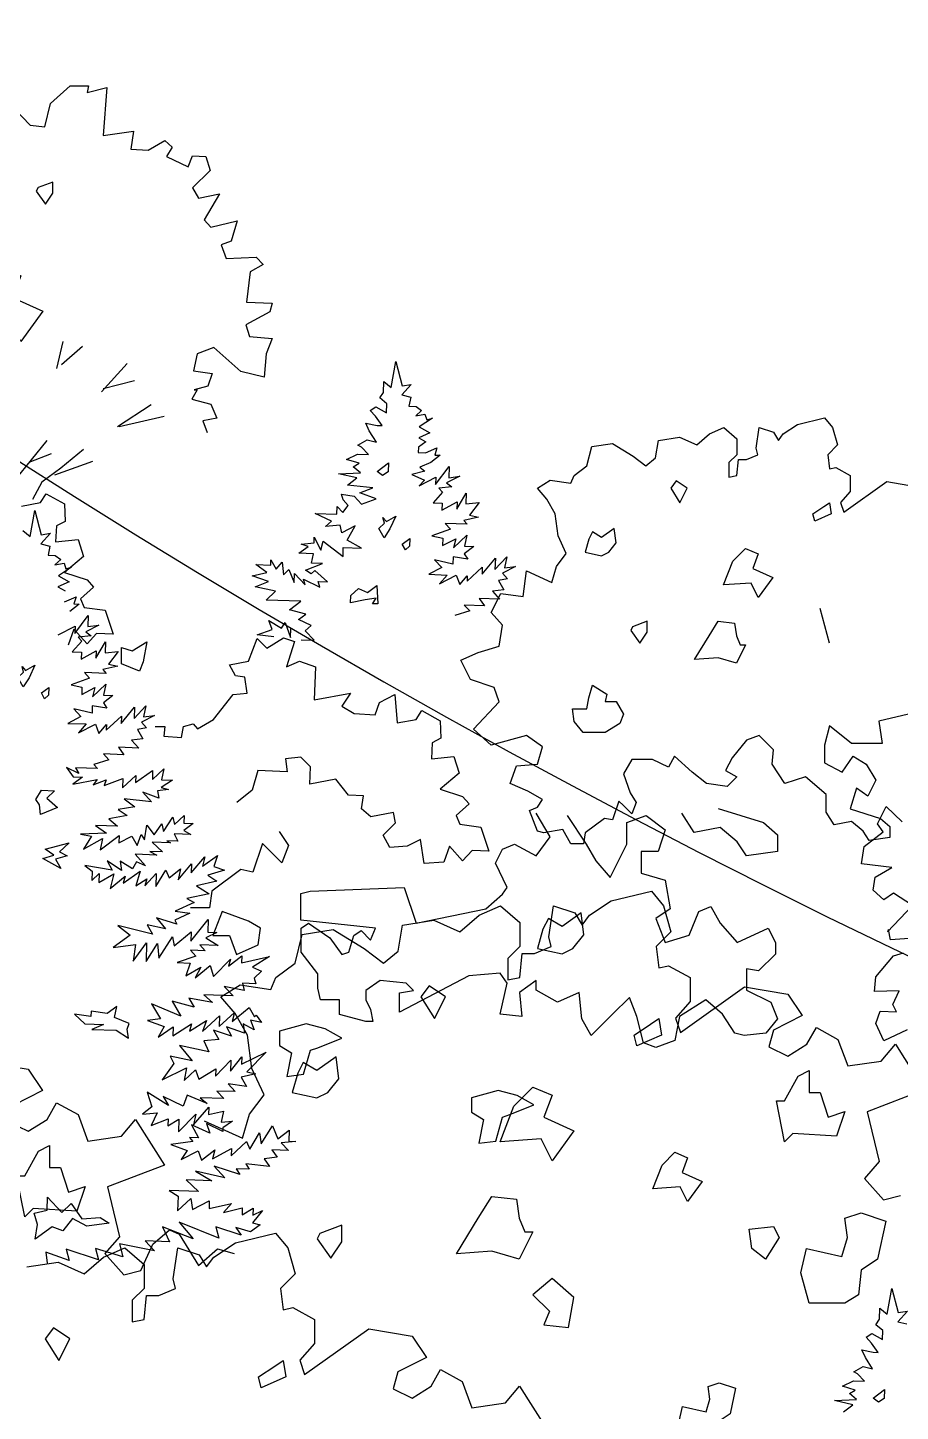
# Model space of a CAD drawing. Header units: inches. Extents: x 11.9 to 85.3, y 21.1 to 37.4.
# Drawn here: x 61.702 to 62.269, y 23.012 to 23.912 of the extents above; entities that cross this region are included whole.
import ezdxf

# ---------------------------------------------------------------- set-up
doc = ezdxf.new("R2010")
doc.units = ezdxf.units.IN
doc.header["$MEASUREMENT"] = 0
doc.layers.add('CAY', color=94, linetype='Continuous')
doc.layers.add('CAY-3', color=61, linetype='Continuous')

# ---------------------------------------------------------------- blocks, each defined once
blk = doc.blocks.new('A$C76451831')
at = {"layer": 'CAY'}
for p, q in [((3764, 1772.8), (3822.4, 1787)), ((3822.4, 1787), (3840.1, 1765.7)), ((3573, 1752.2), (3604.2, 1765.7)), ((3604.2, 1765.7), (3631.9, 1741.6)), ((3673.8, 1720.9), (3680.9, 1765.7)), ((3680.9, 1765.7), (3711.5, 1755.7)), ((3732.8, 1752.2), (3764, 1772.8)), ((3840.1, 1765.7), (3850.7, 1728)), ((3462.1, 1738), (3507.5, 1745.1)), ((3507.5, 1745.1), (3545.3, 1728)), ((3545.3, 1728), (3573, 1752.2)), ((3711.5, 1755.7), (3722.2, 1738)), ((3722.2, 1738), (3732.8, 1752.2)), ((3306.5, 1682.6), (3317.1, 1724.4)), ((3317.1, 1724.4), (3361.9, 1731.5)), ((3361.9, 1731.5), (3406.7, 1703.8)), ((3455.6, 1700.3), (3462.1, 1738)), ((3631.9, 1741.6), (3631.9, 1706.7)), ((3850.7, 1728), (3829.5, 1706.7)), ((3406.7, 1703.8), (3434.4, 1682.6)), ((3631.9, 1706.7), (3614.8, 1689.6)), ((3653.2, 1696.7), (3677.3, 1706.7)), ((3677.3, 1706.7), (3673.8, 1720.9)), ((3829.5, 1706.7), (3833, 1676.1)), ((3434.4, 1682.6), (3455.6, 1700.3)), ((3614.8, 1689.6), (3614.8, 1658.4)), ((3631.9, 1661.9), (3635.5, 1696.7)), ((3635.5, 1696.7), (3653.2, 1696.7)), ((3278.8, 1661.9), (3306.5, 1682.6)), ((3833, 1676.1), (3847.2, 1679)), ((3847.2, 1679), (3878.4, 1661.9)), ((3199.2, 1634.2), (3226.9, 1651.3)), ((3226.9, 1651.3), (3271.7, 1644.8)), ((3271.7, 1644.8), (3278.8, 1661.9)), ((3614.8, 1658.4), (3631.9, 1661.9)), ((3864.3, 1582.3), (3957.4, 1648.4)), ((3878.4, 1661.9), (3878.4, 1627.1)), ((3957.4, 1648.4), (4019.9, 1637.7)), ((3219.8, 1610), (3199.2, 1634.2)), ((3878.4, 1627.1), (3857.2, 1602.9)), ((4019.9, 1637.7), (4040.5, 1607.1)), ((3237.5, 1578.7), (3219.8, 1610)), ((4040.5, 1607.1), (3999.3, 1585.8)), ((3857.2, 1602.9), (3864.3, 1582.3)), ((3999.3, 1585.8), (3992.2, 1561.6)), ((4047.6, 1565.2), (4061.2, 1589.4)), ((4061.2, 1589.4), (4092.4, 1572.3)), ((3244, 1530.4), (3237.5, 1578.7)), ((4019.9, 1548.1), (4047.6, 1565.2)), ((4092.4, 1572.3), (4106.6, 1533.9)), ((4154.9, 1541), (4175.6, 1565.2)), ((4175.6, 1565.2), (4217.4, 1499.1)), ((3992.2, 1561.6), (4019.9, 1548.1)), ((2857.6, 1539.7), (2920.1, 1529)), ((2920.1, 1529), (2940.8, 1498.4)), ((3261.7, 1492), (3244, 1530.4)), ((4106.6, 1533.9), (4154.9, 1541)), ((2940.8, 1498.4), (2899.5, 1477.1)), ((3240.4, 1464.3), (3261.7, 1492)), ((4217.4, 1499.1), (4134.9, 1467.3)), ((2947.9, 1456.5), (2961.4, 1480.7)), ((2961.4, 1480.7), (2992.7, 1463.6)), ((2992.7, 1463.6), (3006.8, 1425.2)), ((3230.4, 1429.5), (3240.4, 1464.3)), ((4134.9, 1467.3), (4152, 1395.3)), ((2892.4, 1452.9), (2920.1, 1439.4)), ((2920.1, 1439.4), (2947.9, 1456.5)), ((3055.2, 1432.3), (3075.8, 1456.5)), ((3075.8, 1456.5), (3117.7, 1390.4)), ((3175, 1454.3), (3230.4, 1429.5)), ((3006.8, 1425.2), (3055.2, 1432.3)), ((3117.7, 1390.4), (3035.1, 1358.6)), ((4152, 1395.3), (4130.8, 1371.1)), ((4130.8, 1371.1), (4158.5, 1339.9)), ((3035.1, 1358.6), (3052.2, 1286.6)), ((4158.5, 1339.9), (4183.2, 1346.3)), ((5943, 1269.4), (5949.7, 1306.8)), ((5949.7, 1306.8), (5958.9, 1271.5)), ((3052.2, 1286.6), (3031, 1262.4)), ((5931.9, 1262.1), (5932.4, 1277.9)), ((5932.4, 1277.9), (5943, 1269.4)), ((5972.1, 1273.8), (5958.5, 1258.4)), ((5958.9, 1271.5), (5972.1, 1273.8)), ((5926.6, 1254.1), (5931.9, 1262.1)), ((5936.7, 1245.6), (5926.6, 1254.1)), ((5936.3, 1232.4), (5936.7, 1245.6)), ((5958.5, 1258.4), (5971.5, 1255.2)), ((5971.5, 1255.2), (5968.8, 1242.2)), ((5912.4, 1236), (5920.7, 1241.1)), ((5920.2, 1227.6), (5912.4, 1236)), ((5930.2, 1214.1), (5920.2, 1227.6)), ((5920.7, 1241.1), (5936.3, 1232.4)), ((5968.8, 1242.2), (5979.2, 1241.8)), ((5987.1, 1236.1), (5978.7, 1228.2)), ((5978.7, 1228.2), (5991.9, 1230.5)), ((5979.2, 1241.8), (5987.1, 1236.1)), ((6002.6, 1224.7), (5983.6, 1212.2)), ((5991.9, 1230.5), (5994.4, 1222.3)), ((5994.4, 1222.3), (6002.6, 1224.7)), ((5906.3, 1217.6), (5922.5, 1214.3)), ((5911.3, 1206.6), (5906.3, 1217.6)), ((5921.6, 1190.3), (5911.3, 1206.6)), ((5922.5, 1214.3), (5930.2, 1214.1)), ((5999.1, 1203.5), (5983, 1196.4)), ((5983.6, 1212.2), (5999.1, 1203.5)), ((5894.8, 1185.8), (5908.2, 1193.5)), ((5900.1, 1182.9), (5894.8, 1185.8)), ((5910.1, 1172.2), (5900.1, 1182.9)), ((5908.2, 1193.5), (5921.6, 1190.3)), ((5982.6, 1182.8), (5982.3, 1175.1)), ((5993.3, 1190.6), (5982.6, 1182.8)), ((5983, 1196.4), (5993.3, 1190.6)), ((5878.2, 1165.1), (5894.3, 1172.7)), ((5896.6, 1159.5), (5878.2, 1165.1)), ((5894.3, 1172.7), (5910.1, 1172.2)), ((5982.3, 1175.1), (5992.7, 1174.7)), ((5992.7, 1174.7), (6009.3, 1181.8)), ((6013.9, 1171.3), (6000.4, 1160.8)), ((6009.3, 1181.8), (6006.2, 1171.5)), ((6006.2, 1171.5), (6013.9, 1171.3)), ((5866.6, 1144.2), (5898.8, 1145.8)), ((5893.1, 1138.3), (5866.6, 1144.2)), ((5888.2, 1154.3), (5896.6, 1159.5)), ((5898.8, 1145.8), (5888.2, 1154.3)), ((5991.8, 1148), (5973, 1143.2)), ((5973, 1143.2), (5991.3, 1134.9)), ((6000.4, 1160.8), (5984.3, 1153.7)), ((5984.3, 1153.7), (5991.8, 1148)), ((6007.4, 1128.9), (6026.9, 1154.9)), ((6026.9, 1154.9), (6026.3, 1138.6)), ((5879.6, 1127.9), (5893.1, 1138.3)), ((5916.6, 1123.9), (5879.6, 1127.9)), ((5897.8, 1116.8), (5916.6, 1123.9)), ((5983.3, 1127), (6007.8, 1139.3)), ((5991.3, 1134.9), (5983.3, 1127)), ((6007.8, 1139.3), (6007.4, 1128.9)), ((6030.9, 1125.3), (6012.2, 1123.3)), ((6012.2, 1123.3), (6017.4, 1117.6)), ((6042.3, 1140.8), (6023.3, 1131)), ((6023.3, 1131), (6030.9, 1125.3)), ((6026.3, 1138.6), (6042.3, 1140.8)), ((5407.8, 1097.4), (5435.2, 1102.7)), ((5435.2, 1102.7), (5443.6, 1115.3)), ((5443.6, 1115.3), (5470, 1100.6)), ((5871, 1115), (5889.4, 1111.7)), ((5873.4, 1106.8), (5871, 1115)), ((5880.8, 1098.4), (5873.4, 1106.8)), ((5889.4, 1111.7), (5899.9, 1100.4)), ((5921.5, 1107.8), (5897.8, 1116.8)), ((5899.9, 1100.4), (5921.5, 1107.8)), ((6017.4, 1117.6), (6003.8, 1102.2)), ((6003.8, 1102.2), (6016.9, 1101.8)), ((6016.5, 1091.4), (6038.3, 1103.8)), ((6037.9, 1092.9), (6051.8, 1116.4)), ((6038.3, 1103.8), (6037.9, 1092.9)), ((6051.8, 1116.4), (6051.3, 1100.6)), ((6051.3, 1100.6), (6070.4, 1102.6)), ((6070.4, 1102.6), (6056.2, 1084.5)), ((5420.6, 1053.6), (5427.3, 1091)), ((5427.3, 1091), (5436.5, 1055.8)), ((5470, 1100.6), (5471.1, 1075.2)), ((5856.5, 1075.7), (5832.8, 1086.9)), ((5832.8, 1086.9), (5864.5, 1085.8)), ((5864.5, 1085.8), (5864.9, 1096.7)), ((5864.9, 1096.7), (5872.8, 1088.2)), ((5872.8, 1088.2), (5880.8, 1098.4)), ((6016.9, 1101.8), (6016.5, 1091.4)), ((6056.2, 1084.5), (6069.6, 1081.4)), ((5410, 1062.2), (5420.6, 1053.6)), ((5458.4, 1068.9), (5457.3, 1045.7)), ((5471.1, 1075.2), (5458.4, 1068.9)), ((5848, 1067.8), (5856.5, 1075.7)), ((5869.4, 1069.8), (5848, 1067.8)), ((5871.7, 1058.8), (5869.4, 1069.8)), ((5890.7, 1069), (5871.7, 1058.8)), ((5879.1, 1048.1), (5890.7, 1069)), ((6028.7, 1064.2), (6002.1, 1054.3)), ((6053, 1071.1), (6021.3, 1072.2)), ((6021.3, 1072.2), (6028.7, 1064.2)), ((6069.6, 1081.4), (6048.2, 1076.7)), ((6048.2, 1076.7), (6053, 1071.1)), ((5449.8, 1058.1), (5436.1, 1042.7)), ((5436.1, 1042.7), (5449.1, 1039.5)), ((5436.5, 1055.8), (5449.8, 1058.1)), ((5457.3, 1045.7), (5490, 1048.9)), ((5490, 1048.9), (5497.4, 1024.6)), ((5812.7, 1042.3), (5831.4, 1044.3)), ((5823, 1039.2), (5812.7, 1042.3)), ((5831.4, 1044.3), (5831.6, 1052.5)), ((5831.6, 1052.5), (5841.4, 1033.6)), ((5841.4, 1033.6), (5844.6, 1046.6)), ((5844.6, 1046.6), (5873.3, 1024.3)), ((5900, 1036.5), (5879.1, 1048.1)), ((6002.1, 1054.3), (6017.8, 1051)), ((6017.8, 1051), (6017.5, 1040.6)), ((6017.5, 1040.6), (6036.4, 1050.3)), ((6033.2, 1037.3), (6052.4, 1055.2)), ((6036.4, 1050.3), (6033.2, 1037.3)), ((6052.4, 1055.2), (6049.1, 1039.5)), ((5449.1, 1039.5), (5446.4, 1026.4)), ((5446.4, 1026.4), (5456.8, 1026.1)), ((5456.8, 1026.1), (5464.8, 1020.4)), ((5497.4, 1024.6), (5470, 1001.4)), ((5809.5, 1029.2), (5823, 1039.2)), ((5830.8, 1028.5), (5809.5, 1029.2)), ((5827.6, 1015), (5830.8, 1028.5)), ((5873.3, 1024.3), (5873.7, 1037.4)), ((5873.7, 1037.4), (5900, 1036.5)), ((6032.8, 1024.2), (6032.4, 1013.3)), ((6053.9, 1020.7), (6032.8, 1024.2)), ((6062.7, 1039), (6048.8, 1028.6)), ((6048.8, 1028.6), (6053.9, 1020.7)), ((6049.1, 1039.5), (6062.7, 1039)), ((6074.5, 998.7), (6093.9, 1022)), ((6093.3, 1005.7), (6110.2, 1024.2)), ((6093.9, 1022), (6093.3, 1005.7)), ((6110.2, 1024.2), (6107, 1008)), ((5464.8, 1020.4), (5456.3, 1012.5)), ((5456.3, 1012.5), (5469.5, 1014.7)), ((5480.2, 1008.9), (5461.2, 996.5)), ((5469.5, 1014.7), (5472, 1006.5)), ((5472, 1006.5), (5480.2, 1008.9)), ((5747.3, 1012.8), (5768.6, 1012.1)), ((5763.2, 1001.4), (5747.3, 1012.8)), ((5768.6, 1012.1), (5768.9, 1019.8)), ((5768.9, 1019.8), (5776.6, 1006.4)), ((5776.6, 1006.4), (5785.1, 1016.5)), ((5785.1, 1016.5), (5787.1, 997.8)), ((5787.1, 997.8), (5795.1, 1005.7)), ((5795.1, 1005.7), (5802.6, 986.9)), ((5819.1, 1004.9), (5843.5, 1014.5)), ((5827.1, 999.2), (5819.1, 1004.9)), ((5832.7, 1004.4), (5827.1, 999.2)), ((5843.5, 1014.5), (5827.6, 1015)), ((5850.7, 987.9), (5832.7, 1004.4)), ((6016.3, 1008.4), (5997.4, 998.7)), ((6005.9, 1019.7), (6016.3, 1008.4)), ((6032.4, 1013.3), (6005.9, 1019.7)), ((6052.8, 988.6), (6074.8, 1009.1)), ((6074.8, 1009.1), (6074.5, 998.7)), ((6122.9, 1010.1), (6104, 1000.4)), ((6107, 1008), (6122.9, 1010.1)), ((5476.8, 987.8), (5460.6, 980.6)), ((5461.2, 996.5), (5476.8, 987.8)), ((5470, 1001.4), (5502.7, 990.9)), ((5502.7, 990.9), (5512.2, 980.3)), ((5741.8, 996.7), (5763.2, 1001.4)), ((5765.5, 988.2), (5741.8, 996.7)), ((5746.2, 980.7), (5765.5, 988.2)), ((5802.6, 986.9), (5803.1, 1000)), ((5803.1, 1000), (5818.4, 983.6)), ((5818.4, 983.6), (5815.9, 991.8)), ((5815.9, 991.8), (5839.5, 980.1)), ((5839.5, 980.1), (5837.1, 988.4)), ((5837.1, 988.4), (5850.7, 987.9)), ((5997.4, 998.7), (6024.1, 997.7)), ((6024.1, 997.7), (6012.8, 985)), ((6012.8, 985), (6037.3, 997.3)), ((6037.3, 997.3), (6042.2, 983.9)), ((6042.2, 983.9), (6053.1, 996.7)), ((6053.1, 996.7), (6052.8, 988.6)), ((6111.4, 992), (6098.2, 989.7)), ((6098.2, 989.7), (6105.9, 976.3)), ((6104, 1000.4), (6111.4, 992)), ((5460.6, 980.6), (5470.9, 974.8)), ((5470.3, 959), (5486.9, 966.1)), ((5486.9, 966.1), (5483.8, 955.8)), ((5512.2, 980.3), (5493.2, 963.4)), ((5493.2, 963.4), (5498.5, 950.8)), ((5775.4, 974.2), (5746.2, 980.7)), ((5761.9, 961.5), (5775.4, 974.2)), ((6070.5, 963.9), (6078.3, 953.2)), ((6099.9, 962.9), (6070.5, 963.9)), ((6105.9, 976.3), (6089.5, 974.1)), ((6089.5, 974.1), (6099.9, 962.9)), ((5491.5, 955.5), (5478, 945.1)), ((5483.8, 955.8), (5491.5, 955.5)), ((5498.5, 950.8), (5529.1, 946.6)), ((5529.1, 946.6), (5540.7, 911.8)), ((5812.1, 959.8), (5761.9, 961.5)), ((5795.8, 947.2), (5812.1, 959.8)), ((5819.6, 940.9), (5795.8, 947.2)), ((6056.8, 945.8), (6035.2, 938.9)), ((6078.3, 953.2), (6048.9, 954.2)), ((6048.9, 954.2), (6056.8, 945.8)), ((5460.9, 911.2), (5485.4, 923.5)), ((5485, 913.1), (5504.5, 939.2)), ((5485.4, 923.5), (5485, 913.1)), ((5519.9, 925), (5501, 915.3)), ((5504.5, 939.2), (5503.9, 922.9)), ((5503.9, 922.9), (5519.9, 925)), ((5770.8, 918.6), (5765.8, 931.9)), ((5765.8, 931.9), (5784.4, 920.9)), ((5784.4, 920.9), (5789.7, 928.8)), ((5789.7, 928.8), (5797.1, 907.3)), ((5808.9, 933.2), (5819.6, 940.9)), ((5827.2, 924.8), (5808.9, 933.2)), ((5818.7, 916.9), (5827.2, 924.8)), ((5483.7, 919.1), (5475.3, 895.9)), ((5495.1, 901.9), (5481.4, 886.5)), ((5502.7, 898.1), (5483.7, 919.1)), ((5508.5, 909.6), (5489.8, 907.5)), ((5489.8, 907.5), (5495.1, 901.9)), ((5501, 915.3), (5508.5, 909.6)), ((5516.4, 912.8), (5502.7, 898.1)), ((5540.7, 911.8), (5516.4, 912.8)), ((5749.2, 911.2), (5770.8, 918.6)), ((5773.1, 908.1), (5749.2, 911.2)), ((5797.1, 907.3), (5797.6, 920.4)), ((5812.9, 904), (5831.4, 903.4)), ((5831.4, 903.4), (5818.7, 916.9)), ((5481.4, 886.5), (5494.5, 886)), ((5494.1, 875.6), (5515.9, 888)), ((5494.5, 886), (5494.1, 875.6)), ((5515.5, 877.1), (5529.5, 900.7)), ((5515.9, 888), (5515.5, 877.1)), ((5529.5, 900.7), (5528.9, 884.8)), ((5528.9, 884.8), (5548, 886.9)), ((5548, 886.9), (5533.8, 868.8)), ((5547.3, 865.6), (5525.8, 860.9)), ((5533.8, 868.8), (5547.3, 865.6)), ((5506.3, 848.5), (5479.7, 838.5)), ((5498.9, 856.4), (5506.3, 848.5)), ((5530.6, 855.3), (5498.9, 856.4)), ((5525.8, 860.9), (5530.6, 855.3)), ((5479.7, 838.5), (5495.4, 835.2)), ((5495.4, 835.2), (5495.1, 824.8)), ((5495.1, 824.8), (5514, 834.6)), ((5510.8, 821.5), (5530, 839.5)), ((5514, 834.6), (5510.8, 821.5)), ((5540.3, 823.2), (5526.4, 812.8)), ((5530, 839.5), (5526.8, 823.7)), ((5526.8, 823.7), (5540.3, 823.2)), ((5510, 797.5), (5483.5, 803.9)), ((5483.5, 803.9), (5494, 792.7)), ((5510.4, 808.4), (5510, 797.5)), ((5531.5, 805), (5510.4, 808.4)), ((5526.4, 812.8), (5531.5, 805)), ((5552.1, 782.9), (5571.5, 806.3)), ((5570.9, 790), (5587.9, 808.4)), ((5571.5, 806.3), (5570.9, 790)), ((5587.9, 808.4), (5584.6, 792.2)), ((5494, 792.7), (5475, 782.9)), ((5475, 782.9), (5501.7, 782)), ((5501.7, 782), (5490.4, 769.2)), ((5490.4, 769.2), (5514.9, 781.5)), ((5514.9, 781.5), (5519.8, 768.2)), ((5530.4, 772.8), (5552.4, 793.3)), ((5552.4, 793.3), (5552.1, 782.9)), ((5600.5, 794.4), (5581.6, 784.6)), ((5581.6, 784.6), (5589, 776.2)), ((5584.6, 792.2), (5600.5, 794.4)), ((5519.8, 768.2), (5530.7, 781)), ((5530.7, 781), (5530.4, 772.8)), ((5589, 776.2), (5575.8, 773.9)), ((5575.8, 773.9), (5583.5, 760.5)), ((5577.6, 747.1), (5548.1, 748.2)), ((5548.1, 748.2), (5555.9, 737.5)), ((5583.5, 760.5), (5567.1, 758.4)), ((5567.1, 758.4), (5577.6, 747.1)), ((5534.4, 730.1), (5512.8, 723.1)), ((5512.8, 723.1), (5518.1, 717.5)), ((5526.5, 738.5), (5534.4, 730.1)), ((5555.9, 737.5), (5526.5, 738.5)), ((5472.8, 719.1), (5482.8, 705.6)), ((5491.1, 710.3), (5472.8, 719.1)), ((5496.3, 705.1), (5482.4, 694.7)), ((5482.4, 694.7), (5517.5, 701.6)), ((5482.8, 705.6), (5496.3, 705.1)), ((5518.1, 717.5), (5485.9, 718.6)), ((5485.9, 718.6), (5491.1, 710.3)), ((5517.5, 701.6), (5511.8, 693.7)), ((5527.6, 693.1), (5554.7, 703.1)), ((5554.2, 689.5), (5573.5, 707.4)), ((5554.7, 703.1), (5554.2, 689.5)), ((5573.1, 697), (5597.7, 714.7)), ((5573.5, 707.4), (5573.1, 697)), ((5597.3, 701.6), (5613.7, 716.9)), ((5597.7, 714.7), (5597.3, 701.6)), ((5613.7, 716.9), (5610.4, 701.1)), ((5511.8, 693.7), (5530.6, 701.2)), ((5530.6, 701.2), (5527.6, 693.1)), ((5606.7, 674.5), (5583.5, 683)), ((5583.5, 683), (5596.1, 669.4)), ((5620.8, 687.1), (5604.8, 685)), ((5604.8, 685), (5606.7, 674.5)), ((5626.7, 700.5), (5610, 690.2)), ((5610, 690.2), (5620.8, 687.1)), ((5610.4, 701.1), (5626.7, 700.5)), ((5571.9, 662.1), (5547.7, 658)), ((5596.1, 669.4), (5556.4, 673.5)), ((5556.4, 673.5), (5571.9, 662.1)), ((5561, 649.3), (5534.1, 644.8)), ((5534.1, 644.8), (5546.9, 634)), ((5547.7, 658), (5561, 649.3)), ((5613.2, 626.2), (5627.1, 647)), ((5627.1, 647), (5629.4, 636.5)), ((5629.4, 636.5), (5643.5, 649.2)), ((5643.5, 649.2), (5643.1, 638.3)), ((5530.7, 623.7), (5493.4, 622.2)), ((5493.4, 622.2), (5509.2, 619.4)), ((5515.2, 635.1), (5530.7, 623.7)), ((5546.9, 634), (5515.2, 635.1)), ((5575.4, 606.2), (5581.3, 621.9)), ((5581.3, 621.9), (5586.1, 614)), ((5586.1, 614), (5589.5, 635.2)), ((5589.5, 635.2), (5599.9, 621.2)), ((5599.9, 621.2), (5610.9, 637.2)), ((5610.9, 637.2), (5613.2, 626.2)), ((5629, 622.9), (5634, 612.3)), ((5652.9, 622.1), (5629, 622.9)), ((5656.2, 637.9), (5642.7, 627.9)), ((5642.7, 627.9), (5652.9, 622.1)), ((5643.1, 638.3), (5656.2, 637.9)), ((5509.2, 619.4), (5497.7, 600.8)), ((5497.7, 600.8), (5525, 616.1)), ((5521.7, 599.9), (5549.1, 620.3)), ((5525, 616.1), (5521.7, 599.9)), ((5549.1, 620.3), (5548.8, 609.9)), ((5548.8, 609.9), (5567.7, 619.6)), ((5567.7, 619.6), (5575.4, 606.2)), ((5596.8, 610.9), (5612.2, 596.8)), ((5623.5, 610), (5596.8, 610.9)), ((5618.2, 612.9), (5623.5, 610)), ((5634, 612.3), (5618.2, 612.9)), ((5552.8, 569.8), (5532, 583.7)), ((5532, 583.7), (5539.2, 570.3)), ((5568.7, 572), (5550.5, 583.1)), ((5550.5, 583.1), (5552.8, 569.8)), ((5574.5, 582.2), (5568.7, 572)), ((5603.9, 592.1), (5572.2, 593.2)), ((5572.2, 593.2), (5587.5, 576.3)), ((5587.5, 576.3), (5574.5, 582.2)), ((5612.2, 596.8), (5593.6, 597.4)), ((5593.6, 597.4), (5603.9, 592.1)), ((5653.7, 566.3), (5673.1, 589.7)), ((5669.9, 576.2), (5691.8, 591.7)), ((5673.1, 589.7), (5669.9, 576.2)), ((5691.8, 591.7), (5686.2, 575.6)), ((5499.6, 577.1), (5510.2, 568.6)), ((5539.2, 570.3), (5499.6, 577.1)), ((5510.2, 568.6), (5509.7, 555.5)), ((5509.7, 555.5), (5520.5, 565.5)), ((5520.5, 565.5), (5520, 552.4)), ((5520, 552.4), (5541.7, 564.8)), ((5541.7, 564.8), (5536, 543.7)), ((5536, 543.7), (5557.9, 561.5)), ((5554.9, 551.2), (5579.5, 568.9)), ((5557.9, 561.5), (5554.9, 551.2)), ((5579.5, 568.9), (5573.3, 547.8)), ((5586.4, 547.4), (5602.9, 565.4)), ((5602.3, 546.8), (5616.7, 570.3)), ((5602.9, 565.4), (5602.3, 546.8)), ((5616.7, 570.3), (5621.8, 559.3)), ((5621.8, 559.3), (5638.1, 572.3)), ((5634.8, 556.1), (5654.2, 579.4)), ((5638.1, 572.3), (5634.8, 556.1)), ((5654.2, 579.4), (5653.7, 566.3)), ((5701.9, 570.1), (5677.6, 562.8)), ((5677.6, 562.8), (5690.5, 554.2)), ((5686.2, 575.6), (5701.9, 570.1)), ((5573.3, 547.8), (5589.5, 557.7)), ((5589.5, 557.7), (5586.4, 547.4)), ((5690.5, 554.2), (5661.2, 547.5)), ((5661.2, 547.5), (5679.4, 536)), ((5657.7, 523.6), (5630.5, 510.9)), ((5679.4, 536), (5647, 529.4)), ((5647, 529.4), (5657.7, 523.6)), ((5683.6, 539.8), (5680.1, 515.6)), ((5632.6, 492.3), (5603.4, 501.4)), ((5603.4, 501.4), (5616.4, 485.1)), ((5651.7, 507.9), (5630, 497.8)), ((5630.5, 510.9), (5651.7, 507.9)), ((5680.1, 515.6), (5652.4, 515.6)), ((5597.6, 477.6), (5547.3, 490.2)), ((5547.3, 490.2), (5565.4, 476)), ((5589.9, 491), (5597.6, 477.6)), ((5616.4, 485.1), (5589.9, 491)), ((5628.7, 460.7), (5653.5, 481.1)), ((5630, 497.8), (5632.6, 492.3)), ((5653, 467.5), (5678.1, 498.8)), ((5653.5, 481.1), (5653, 467.5)), ((5678.1, 498.8), (5677.5, 480.3)), ((5565.4, 476), (5540.7, 458.3)), ((5540.7, 458.3), (5573.1, 462.6)), ((5569.5, 438.7), (5589, 464.8)), ((5573.1, 462.6), (5569.5, 438.7)), ((5589, 464.8), (5588.1, 438)), ((5588.1, 438), (5604.8, 464.2)), ((5604.8, 464.2), (5606.8, 442.8)), ((5606.8, 442.8), (5626.5, 473.9)), ((5626.5, 473.9), (5628.7, 460.7)), ((5665.9, 462.1), (5673.8, 453.6)), ((5692.6, 461.1), (5665.9, 462.1)), ((5690.6, 479.8), (5674.5, 472.2)), ((5674.5, 472.2), (5692.6, 461.1)), ((5677.5, 480.3), (5690.6, 479.8)), ((5660.4, 445.9), (5633.3, 436.5)), ((5652.5, 454.4), (5660.4, 445.9)), ((5673.8, 453.6), (5652.5, 454.4)), ((5685.6, 416.1), (5710.5, 441.5)), ((5707.5, 431.2), (5726.6, 446.4)), ((5710.5, 441.5), (5707.5, 431.2)), ((5726.6, 446.4), (5726.2, 435.9)), ((5726.2, 435.9), (5766.8, 445)), ((5766.8, 445), (5742.3, 429.9)), ((5633.3, 436.5), (5651.9, 435.8)), ((5651.9, 435.8), (5645.8, 417.4)), ((5645.8, 417.4), (5667.5, 429.8)), ((5659.3, 414.3), (5681.2, 432.1)), ((5667.5, 429.8), (5659.3, 414.3)), ((5681.2, 432.1), (5685.6, 416.1)), ((5742.3, 429.9), (5755.2, 424.1)), ((5755.2, 424.1), (5744.5, 414)), ((5701.4, 401.9), (5714.1, 388.3)), ((5730.2, 395.9), (5701.4, 401.9)), ((5746.9, 405.8), (5727.9, 406.4)), ((5727.9, 406.4), (5730.2, 395.9)), ((5744.5, 414), (5746.9, 405.8)), ((5650.1, 385.1), (5657.8, 371.7)), ((5684.3, 378.5), (5650.1, 385.1)), ((5714.1, 388.3), (5671.6, 389.8)), ((5671.6, 389.8), (5684.3, 378.5)), ((5596.3, 376.6), (5609.2, 354.8)), ((5638.3, 358.8), (5596.3, 376.6)), ((5625.9, 380.5), (5638.3, 358.8)), ((5657.8, 371.7), (5625.9, 380.5)), ((5694, 343.7), (5716, 364.2)), ((5712.8, 351.2), (5737.6, 371.6)), ((5716, 364.2), (5712.8, 351.2)), ((5737.6, 371.6), (5745.2, 357.8)), ((5609.2, 354.8), (5590.5, 352.7)), ((5590.5, 352.7), (5614.2, 343.7)), ((5614.2, 343.7), (5605.5, 328.2)), ((5605.5, 328.2), (5627.4, 343.3)), ((5626.9, 330.2), (5654.2, 347.8)), ((5627.4, 343.3), (5626.9, 330.2)), ((5651.2, 337), (5675.7, 352.5)), ((5654.2, 347.8), (5651.2, 337)), ((5669.7, 336.4), (5694.5, 359.5)), ((5675.7, 352.5), (5669.7, 336.4)), ((5694.5, 359.5), (5694, 343.7)), ((5730.8, 334.2), (5704.4, 343.3)), ((5704.4, 343.3), (5712.1, 329.9)), ((5744.6, 339.2), (5728.6, 347.9)), ((5728.6, 347.9), (5730.8, 334.2)), ((5755.4, 349.7), (5739.6, 353)), ((5739.6, 353), (5744.6, 339.2)), ((5745.2, 357.8), (5747.6, 360.4)), ((5747.6, 360.4), (5755.4, 349.7)), ((5693.3, 325.1), (5672, 323.1)), ((5672, 323.1), (5679.1, 307)), ((5712.1, 329.9), (5685.6, 338.5)), ((5685.6, 338.5), (5693.3, 325.1)), ((5623.2, 300.8), (5628.2, 290.2)), ((5655.1, 294.3), (5623.2, 300.8)), ((5636.8, 316.2), (5655.1, 294.3)), ((5679.1, 307), (5636.8, 316.2)), ((5726.5, 289.5), (5762, 306.9)), ((5762, 306.9), (5734.3, 278.4)), ((5628.2, 290.2), (5611.5, 266.8)), ((5611.5, 266.8), (5646.6, 284.1)), ((5646.6, 284.1), (5643.2, 265.7)), ((5643.2, 265.7), (5659.6, 281)), ((5659.6, 281), (5664.6, 267.6)), ((5664.6, 267.6), (5689.1, 282.7)), ((5688.7, 271.8), (5710.9, 295)), ((5689.1, 282.7), (5688.7, 271.8)), ((5710.3, 279.2), (5726.9, 299.9)), ((5710.9, 295), (5710.3, 279.2)), ((5726.9, 299.9), (5726.5, 289.5)), ((5733.6, 257.1), (5706.9, 260.7)), ((5706.9, 260.7), (5717.4, 249.5)), ((5747.3, 275.2), (5725.9, 270.5)), ((5725.9, 270.5), (5733.6, 257.1)), ((5734.3, 278.4), (5747.3, 275.2)), ((5620.7, 229.3), (5589.6, 249)), ((5589.6, 249), (5596.6, 227.4)), ((5641.9, 228.5), (5613, 242.7)), ((5613, 242.7), (5620.7, 229.3)), ((5647.9, 244.2), (5641.9, 228.5)), ((5676.5, 232.3), (5647.9, 244.2)), ((5700.8, 239.6), (5666.4, 240.8)), ((5666.4, 240.8), (5676.5, 232.3)), ((5717.4, 249.5), (5690.7, 250.4)), ((5690.7, 250.4), (5700.8, 239.6)), ((5596.6, 227.4), (5583.1, 217)), ((5656.8, 201.3), (5679, 227.2)), ((5679, 227.2), (5678.7, 216.4)), ((5678.7, 216.4), (5700.1, 221.1)), ((5700.1, 221.1), (5696.9, 205.3)), ((5583.1, 217), (5604.4, 219)), ((5604.4, 219), (5595.6, 200.7)), ((5595.6, 200.7), (5620, 210.3)), ((5620, 210.3), (5619.6, 199.9)), ((5619.6, 199.9), (5635.8, 209.7)), ((5635.2, 191.1), (5660.1, 217)), ((5635.8, 209.7), (5635.2, 191.1)), ((5654.1, 201.4), (5664.3, 182.4)), ((5680.4, 189.6), (5654.1, 201.4)), ((5660.1, 217), (5656.8, 201.3)), ((5699.1, 191.6), (5675.5, 203.3)), ((5675.5, 203.3), (5680.4, 189.6)), ((5696.9, 205.3), (5713.2, 207)), ((5713.2, 207), (5699.3, 197.1)), ((5651.2, 182.9), (5656, 177.3)), ((5664.3, 182.4), (5651.2, 182.9)), ((5699.3, 197.1), (5699.1, 191.6)), ((5738.5, 166.2), (5752.5, 189.8)), ((5752.5, 189.8), (5754.7, 173.8)), ((5754.7, 173.8), (5771.4, 200)), ((5771.4, 200), (5778.9, 181.1)), ((5778.9, 181.1), (5795.2, 193.7)), ((5795.2, 193.7), (5794.7, 177.9)), ((5656, 177.3), (5624.1, 172.9)), ((5624.1, 172.9), (5647.8, 164.4)), ((5647.8, 164.4), (5639.2, 151.1)), ((5639.2, 151.1), (5663.7, 163.9)), ((5663.7, 163.9), (5668.6, 150.1)), ((5668.6, 150.1), (5687.7, 165.3)), ((5684.6, 152.2), (5711.8, 167.2)), ((5687.7, 165.3), (5684.6, 152.2)), ((5711.5, 156.8), (5733.5, 177.3)), ((5711.8, 167.2), (5711.5, 156.8)), ((5733.5, 177.3), (5738.5, 166.2)), ((5794.2, 164.3), (5770.2, 165.1)), ((5770.2, 165.1), (5778, 154.4)), ((5805.1, 177.5), (5783.7, 175.5)), ((5783.7, 175.5), (5794.2, 164.3)), ((5794.7, 177.9), (5805.1, 177.5)), ((5723.7, 129.6), (5686.9, 141.7)), ((5686.9, 141.7), (5702.2, 124.9)), ((5766.7, 141.2), (5732.4, 145.1)), ((5732.4, 145.1), (5737.5, 137.3)), ((5778, 154.4), (5759.3, 152.4)), ((5759.3, 152.4), (5766.7, 141.2)), ((5646.4, 121.9), (5664.3, 104.9)), ((5683.5, 120.6), (5646.4, 121.9)), ((5702.2, 124.9), (5659.9, 134.5)), ((5659.9, 134.5), (5683.5, 120.6)), ((5737.5, 137.3), (5718.5, 137.9)), ((5718.5, 137.9), (5723.7, 129.6)), ((5621.8, 106.4), (5634.7, 98.2)), ((5664.3, 104.9), (5621.8, 106.4)), ((5634.7, 98.2), (5633.9, 77)), ((5633.9, 77), (5653.1, 94.9)), ((5653.1, 94.9), (5655.3, 78.9)), ((5655.3, 78.9), (5679.7, 91.2)), ((5679.7, 91.2), (5679.3, 80.4)), ((5679.3, 80.4), (5711.8, 87.4)), ((5711.8, 87.4), (5700.4, 74.6)), ((5700.4, 74.6), (5727.4, 81.4)), ((5727.4, 81.4), (5727.1, 71)), ((5727.1, 71), (5743.3, 80.8)), ((5743.3, 80.8), (5742.9, 70.4)), ((5693.7, 37.2), (5636.1, 60.6)), ((5636.1, 60.6), (5656.5, 36.3)), ((5756.7, 77.6), (5742.5, 59.6)), ((5742.9, 70.4), (5756.7, 77.6)), ((5656.5, 36.3), (5611.8, 53.7)), ((5611.8, 53.7), (5621.9, 32)), ((5726, 41.5), (5689.3, 53.7)), ((5689.3, 53.7), (5693.7, 37.2)), ((5739.3, 46.5), (5718.3, 52.7)), ((5718.3, 52.7), (5726, 41.5)), ((5753.3, 56.5), (5739.3, 46.5)), ((5742.5, 59.6), (5753.3, 56.5)), ((5472.5, 21.4), (5476.9, 4.9)), ((5519.5, 6.1), (5472.5, 21.4)), ((5515.1, 22.2), (5519.5, 6.1)), ((5554.6, 10.4), (5515.1, 22.2)), ((5600.2, 19.2), (5549.8, 29.1)), ((5549.8, 29.1), (5554.6, 10.4)), ((5621.9, 32), (5587.1, 33.3)), ((5587.1, 33.3), (5600.2, 19.2)), ((5476.9, 4.9), (5442.9, 17)), ((5442.9, 17), (5445, 1))]:
    blk.add_line(p, q, dxfattribs=at)
for points in [[(4192.8, 1586), (4159, 1570.1), (4147.4, 1595.5), (4153.8, 1613.4), (4177, 1612.3), (4171.7, 1622.9), (4181.2, 1642.9), (4145.3, 1641.9), (4147.4, 1663), (4172.8, 1693.5), (4187.5, 1697.8)], [(4202.3, 1718.9), (4168.5, 1716.7), (4165.4, 1731.5), (4164.3, 1728.3), (4200.2, 1766.3), (4172.8, 1784.2), (4159, 1774.7), (4143.2, 1788.5), (4146.4, 1807.4), (4170.6, 1821.2), (4126.4, 1826.4), (4130.6, 1851.7), (4158, 1872.8), (4149.6, 1884.4), (4162.2, 1909.7), (4185.4, 1887.6)], [(5397.2, 1673.2), (5420.4, 1649), (5441.5, 1646.9), (5450, 1680.6), (5478.4, 1705.9), (5504.8, 1705.9), (5502.7, 1696.5), (5531.2, 1703.8), (5525.9, 1634.2), (5570.2, 1640.6), (5566, 1614.2), (5591.3, 1613.1), (5615.5, 1626.8), (5626.1, 1617.3), (5617.7, 1603.6), (5649.3, 1588.9), (5655.6, 1604.7), (5674.6, 1603.6), (5680.9, 1583.6), (5655.6, 1558.3), (5664.1, 1543.5), (5694.7, 1549.8), (5672.5, 1511.9), (5682, 1501.3), (5720, 1510.8), (5711.5, 1481.3), (5696.8, 1476), (5704.1, 1456), (5747.4, 1458.1), (5757.9, 1447.5), (5738.9, 1437), (5733.7, 1392.7), (5770.6, 1391.6), (5767.4, 1379), (5732.6, 1360), (5737.9, 1343.1), (5770.6, 1340), (5762.2, 1317.8), (5759, 1284.1), (5725.2, 1292.5), (5686.2, 1327.3), (5662, 1317.8), (5656.7, 1293.6), (5684.1, 1289.3), (5677.8, 1271.4), (5657.7, 1266.1), (5662, 1266.1), (5654.6, 1252.4), (5682, 1245), (5690.4, 1225), (5670.4, 1220.8), (5676.7, 1203.9)], [(5467.9, 1335.7), (5458.4, 1296.7)], [(5496.4, 1328.4), (5465.8, 1302)], [(5560.7, 1304.1), (5523.8, 1263)], [(5571.3, 1278.8), (5525.9, 1267.2)], [(5595.5, 1244), (5547, 1212.3)], [(5614.5, 1227.1), (5549.1, 1212.3)], [(4100.3, 1032.9), (4113.8, 1043.3), (4087.3, 1049.2), (4119.5, 1050.8), (4109, 1059.4), (4117.3, 1064.5), (4098.9, 1070.1), (4115, 1077.7), (4130.9, 1077.2), (4120.8, 1088), (4115.5, 1090.9), (4128.9, 1098.6), (4142.4, 1095.4), (4132.1, 1111.6), (4127, 1122.6), (4143.2, 1119.4), (4150.9, 1119.1), (4141, 1132.6), (4133.1, 1141), (4141.4, 1146.2), (4157, 1137.5), (4157.5, 1150.6), (4147.3, 1159.1), (4152.6, 1167.1), (4153.1, 1182.9), (4163.7, 1174.4), (4170.5, 1211.8), (4179.7, 1176.6), (4192.9, 1178.8), (4179.2, 1163.4), (4192.2, 1160.3)], [(5444.7, 1192.3), (5399.3, 1136.4)], [(5451, 1173.3), (5418.3, 1160.7)], [(5497.4, 1179.7), (5464.7, 1152.2), (5437.3, 1132.2), (5423.6, 1106.9)], [(5456.3, 1142.7), (5511.1, 1162.8)], [(5963.8, 1034.3), (5959.1, 1042.6), (5969.8, 1050.4), (5969.4, 1039.5), (5963.8, 1034.3)], [(5441.4, 818.5), (5436.7, 826.9), (5447.4, 834.6), (5447, 823.8), (5441.4, 818.5)]]:
    blk.add_lwpolyline(points, dxfattribs=at)
for points in [[(3524.3, 1634.1), (3500.5, 1649.9), (3488.6, 1634.1), (3508.4, 1602.4)], [(3821.2, 1594.5), (3833.1, 1602.4), (3837, 1578.6), (3801.4, 1562.8), (3797.4, 1578.6)], [(5431.9, 1558.7), (5429.3, 1553.4), (5442.5, 1535), (5453, 1550.8), (5453, 1566.7)], [(3369.9, 1515.3), (3365.9, 1547), (3338.2, 1527.2), (3318.4, 1539), (3310.5, 1523.2), (3302.6, 1495.5), (3338.2, 1487.6), (3354, 1495.5)], [(4035, 1519.2), (4050.8, 1527.2), (4050.8, 1495.5), (4066.6, 1495.5), (4078.5, 1459.8), (4102.3, 1467.8), (4090.4, 1432.1), (4027.1, 1436.1), (4015.2, 1424.2), (4003.3, 1483.6), (4015.2, 1483.6)], [(3623.3, 1475.7), (3651, 1503.4), (3678.7, 1491.5), (3666.8, 1459.8), (3710.3, 1440), (3678.7, 1396.5), (3662.8, 1428.1), (3603.5, 1424.2)], [(5351.5, 1415.3), (5379.2, 1443), (5406.9, 1431.1), (5395, 1399.4), (5438.6, 1379.6), (5406.9, 1336.1), (5391, 1367.8), (5331.7, 1363.8)], [(2935.2, 1410.5), (2951, 1418.5), (2951, 1386.8), (2966.9, 1386.8), (2978.8, 1351.1), (3002.5, 1359.1), (2990.6, 1323.4), (2927.3, 1327.4), (2915.4, 1315.5), (2903.5, 1374.9), (2915.4, 1374.9)], [(3837.8, 1390.3), (3856.3, 1408.8), (3874.8, 1400.9), (3866.9, 1379.8), (3895.9, 1366.6), (3874.8, 1337.5), (3864.2, 1358.6), (3824.6, 1356)], [(3571.8, 1313.3), (3591.6, 1345), (3627.2, 1341), (3631.2, 1313.3), (3639.1, 1293.5), (3651, 1293.5), (3631.2, 1253.9), (3591.6, 1265.8), (3540.1, 1261.8)], [(3342.6, 1291.2), (3338.7, 1283.3), (3358.5, 1255.6), (3374.3, 1279.3), (3374.3, 1303.1)], [(4038.9, 1234.1), (4046.9, 1269.7), (4098.3, 1257.8), (4106.2, 1285.6), (4102.3, 1313.3), (4126, 1321.2), (4161.7, 1309.3), (4149.8, 1253.9), (4126, 1238), (4122.1, 1202.4), (4102.3, 1190.5), (4050.8, 1190.5)], [(3967.7, 1269.7), (3963.7, 1297.4), (3999.3, 1301.4), (4007.3, 1285.6), (3987.5, 1253.9)], [(3702.4, 1154.9), (3710.3, 1198.4), (3678.7, 1226.2), (3651, 1202.4), (3674.7, 1178.6), (3666.8, 1158.8)], [(5922.9, 1147.7), (5939.2, 1160.3), (5938.7, 1147.1), (5930.4, 1142)], [(5925, 1065.1), (5933.4, 1073), (5931, 1080.8), (5936.2, 1075.1), (5949.6, 1082.8), (5941.3, 1064.5), (5932.7, 1051.7)], [(3862.3, 1017), (3867.6, 1040.8), (3901.9, 1032.9), (3907.2, 1051.4), (3904.5, 1069.8), (3920.4, 1075.1), (3944.1, 1067.2), (3936.2, 1030.2), (3920.4, 1019.7), (3917.7, 995.9), (3904.5, 988), (3870.2, 988)], [(4143.6, 1052.7), (4159.9, 1065.3), (4159.5, 1052.2), (4151.1, 1047)], [(5923.9, 955.9), (5916.2, 956.2), (5921.4, 964.1), (5905.5, 962), (5884.1, 957.3), (5884.4, 968.1), (5895.7, 978.2), (5908.6, 972.3), (5922.1, 982.7)], [(5552.4, 869.2), (5552.4, 892.9), (5568.2, 887.7), (5589.3, 900.9), (5584, 871.8), (5578.8, 858.6)], [(5402.6, 849.4), (5411, 857.2), (5408.6, 865), (5413.8, 859.4), (5427.2, 867.1), (5418.9, 848.8), (5410.3, 835.9)], [(5433.8, 664.7), (5428.6, 672.6), (5436.8, 685.9), (5455.8, 685.2), (5444.5, 674.7), (5459.9, 661), (5435.5, 651)], [(5441.9, 600.5), (5476.7, 609.7), (5463.1, 597), (5473.8, 591.2), (5457.3, 586.3), (5465, 572.9), (5438.7, 587), (5454.8, 591.9)], [(5560.6, 340.2), (5563.6, 348.2), (5542.6, 357.1), (5545.9, 372.9), (5532, 362.5), (5508.5, 366), (5508.2, 358.3), (5484.4, 361.9), (5499.7, 347.7), (5526.4, 346.8), (5509.9, 339.7), (5544.7, 338.5), (5562.9, 327)], [(5431.1, 57.3), (5426.2, 73.3), (5445, 78.1), (5445.6, 96.7), (5466.2, 74.6), (5479.7, 87.3), (5495.3, 65.5), (5521.6, 67.3), (5535, 59.1), (5502.6, 54.8), (5481.7, 65.9), (5467.9, 47.8), (5452.3, 53.8), (5427.7, 36.1)]]:
    blk.add_lwpolyline(points, close=True, dxfattribs=at)
at = {"layer": 'CAY-3'}
for p, q in [((3100.6, 1276), (3124.7, 1296.6)), ((3124.7, 1296.6), (3138.9, 1290.1)), ((3138.9, 1290.1), (3166.6, 1244.7)), ((3220.2, 1277.6), (3278.5, 1291.8)), ((3278.5, 1291.8), (3296.2, 1270.6)), ((3029.1, 1257), (3060.4, 1270.6)), ((3031, 1262.4), (3058.7, 1231.2)), ((3060.4, 1270.6), (3088.1, 1246.4)), ((3083.5, 1237.6), (3100.6, 1276)), ((3130, 1225.7), (3137, 1270.6)), ((3137, 1270.6), (3167.7, 1260.5)), ((3166.6, 1244.7), (3194.3, 1268.9)), ((3188.9, 1257), (3220.2, 1277.6)), ((3194.3, 1268.9), (3218.5, 1262.4)), ((3296.2, 1270.6), (3306.9, 1232.8)), ((2918.3, 1242.8), (2963.7, 1249.9)), ((2963.7, 1249.9), (3001.4, 1232.8)), ((3001.4, 1232.8), (3029.1, 1257)), ((3088.1, 1246.4), (3088.1, 1211.6)), ((3167.7, 1260.5), (3178.3, 1242.8)), ((3178.3, 1242.8), (3188.9, 1257)), ((3058.7, 1231.2), (3083.5, 1237.6)), ((3133.5, 1211.6), (3130, 1225.7)), ((3306.9, 1232.8), (3285.6, 1211.6)), ((3088.1, 1211.6), (3071, 1194.5)), ((3109.3, 1201.6), (3133.5, 1211.6)), ((3285.6, 1211.6), (3289.2, 1180.9)), ((3071, 1194.5), (3071, 1163.2)), ((3088.1, 1166.8), (3091.6, 1201.6)), ((3091.6, 1201.6), (3109.3, 1201.6)), ((3289.2, 1180.9), (3303.3, 1183.9)), ((3303.3, 1183.9), (3334.6, 1166.8)), ((3071, 1163.2), (3088.1, 1166.8)), ((3334.6, 1166.8), (3334.6, 1131.9)), ((3320.4, 1087.1), (3413.6, 1153.2)), ((3413.6, 1153.2), (3476.1, 1142.6)), ((3476.1, 1142.6), (3496.7, 1111.9)), ((3334.6, 1131.9), (3313.3, 1107.8)), ((3313.3, 1107.8), (3320.4, 1087.1)), ((3496.7, 1111.9), (3455.4, 1090.7)), ((3455.4, 1090.7), (3448.4, 1066.5)), ((3503.8, 1070), (3517.3, 1094.2)), ((3517.3, 1094.2), (3548.6, 1077.1)), ((3448.4, 1066.5), (3476.1, 1052.9)), ((3476.1, 1052.9), (3503.8, 1070)), ((3548.6, 1077.1), (3562.7, 1038.8)), ((3611.1, 1045.8), (3631.7, 1070)), ((3631.7, 1070), (3673.6, 1003.9)), ((3562.7, 1038.8), (3611.1, 1045.8)), ((6577.4, 899), (6564.2, 949.2)), ((6173.4, 618.5), (6152.8, 652.7)), ((6197.6, 649.2), (6225.3, 607.9)), ((6284.2, 639.1), (6312, 649.2)), ((6312, 649.2), (6339.7, 628.5)), ((6381.5, 625), (6363.8, 652.7)), ((6416.3, 659.8), (6481.8, 639.1)), ((5780.9, 626.5), (5794.5, 605.9)), ((6284.2, 607.9), (6284.2, 639.1)), ((6339.7, 628.5), (6329.6, 597.3)), ((6419.3, 632.1), (6381.5, 625)), ((6444, 611.4), (6419.3, 632.1)), ((6481.8, 639.1), (6502.4, 621.4)), ((6502.4, 621.4), (6502.4, 597.3)), ((5756.9, 608.7), (5742.6, 567.5)), ((5766.8, 598.8), (5756.9, 608.7)), ((5794.5, 605.9), (5784.5, 581.1)), ((6104.4, 600.8), (6121.5, 607.9)), ((6121.5, 607.9), (6152.8, 590.8)), ((6152.8, 590.8), (6173.4, 618.5)), ((6225.3, 607.9), (6239.4, 583.7)), ((6260.1, 559.5), (6284.2, 607.9)), ((6457.6, 590.8), (6444, 611.4)), ((5784.5, 581.1), (5766.8, 598.8)), ((6093.8, 580.2), (6104.4, 600.8)), ((6239.4, 583.7), (6260.1, 559.5)), ((6304.9, 597.3), (6304.9, 566)), ((6329.6, 597.3), (6304.9, 597.3)), ((6502.4, 597.3), (6457.6, 590.8)), ((5725.5, 571.1), (5683.6, 539.8)), ((5742.6, 567.5), (5725.5, 571.1)), ((6110.9, 545.4), (6093.8, 580.2)), ((6304.9, 566), (6339.7, 556)), ((5825.7, 539.8), (5961.9, 545.3)), ((5961.9, 545.3), (5979, 493.4)), ((6104.4, 535.3), (6110.9, 545.4)), ((6339.7, 556), (6346.7, 514.1)), ((5812.2, 536.3), (5825.7, 539.8)), ((5812.2, 497.9), (5812.2, 536.3)), ((6080.2, 514.1), (6104.4, 535.3)), ((5979, 493.4), (6080.2, 514.1)), ((6346.7, 514.1), (6326.1, 500.5)), ((6374.5, 476.3), (6388.6, 510.6)), ((6388.6, 510.6), (6405.7, 517.6)), ((6405.7, 517.6), (6419.3, 493.4)), ((5920.1, 486.4), (5812.2, 497.9)), ((5812.8, 486.4), (5823.4, 493.4)), ((5812.8, 451.6), (5812.8, 486.4)), ((5823.4, 493.4), (5854, 472.2)), ((5888.8, 475.7), (5899.4, 482.8)), ((5899.4, 482.8), (5913, 468.7)), ((5913, 468.7), (5920.1, 486.4)), ((6326.1, 500.5), (6339.7, 465.7)), ((6419.3, 493.4), (6444, 465.7)), ((6444, 465.7), (6488.8, 486.4)), ((6488.8, 486.4), (6499.5, 465.7)), ((5854, 472.2), (5871.7, 448)), ((5881.7, 451.6), (5888.8, 475.7)), ((6339.7, 465.7), (6374.5, 476.3)), ((6499.5, 465.7), (6499.5, 448.6)), ((5836.9, 420.3), (5812.8, 451.6)), ((5871.7, 448), (5881.7, 451.6)), ((6499.5, 448.6), (6474.7, 424.4)), ((6100.9, 420.9), (6055.5, 417.4)), ((6110.9, 406.7), (6100.9, 420.9)), ((6457.6, 427.4), (6457.6, 396.7)), ((6474.7, 424.4), (6457.6, 427.4)), ((5836.9, 399.6), (5836.9, 420.3)), ((5927.1, 410.3), (5906.5, 396.1)), ((5964.9, 406.7), (5927.1, 410.3)), ((6055.5, 417.4), (5954.9, 364.8)), ((5975.5, 396.1), (5964.9, 406.7)), ((6100.9, 361.9), (6110.9, 406.7)), ((6152.8, 410.3), (6128.6, 393.2)), ((6152.8, 396.7), (6152.8, 410.3)), ((5840.5, 382.5), (5836.9, 399.6)), ((5868.2, 382.5), (5840.5, 382.5)), ((5868.2, 361.3), (5868.2, 382.5)), ((5906.5, 396.1), (5906.5, 382.5)), ((5906.5, 382.5), (5913, 368.4)), ((5954.9, 392.6), (5975.5, 396.1)), ((5954.9, 364.8), (5954.9, 392.6)), ((6128.6, 393.2), (6132.1, 358.4)), ((6184, 379), (6152.8, 396.7)), ((6215.3, 393.2), (6184, 379)), ((6218.8, 354.8), (6215.3, 393.2)), ((6287.8, 386.1), (6263.6, 361.9)), ((6298.4, 358.4), (6287.8, 386.1)), ((6398.6, 382.6), (6360.3, 358.4)), ((6422.8, 361.9), (6398.6, 382.6)), ((6457.6, 396.7), (6492.4, 379)), ((5906.5, 351.3), (5868.2, 361.3)), ((5913, 368.4), (5916.5, 351.3)), ((6132.1, 358.4), (6100.9, 361.9)), ((6263.6, 361.9), (6232.4, 330.6)), ((6440.5, 334.2), (6422.8, 361.9)), ((6492.4, 379), (6502.4, 354.8)), ((5916.5, 351.3), (5906.5, 351.3)), ((6232.4, 330.6), (6218.8, 354.8)), ((6308.4, 320), (6298.4, 358.4)), ((6360.3, 358.4), (6353.8, 323.6)), ((6502.4, 354.8), (6485.3, 334.2)), ((6353.8, 323.6), (6326.1, 313.5)), ((6454.1, 330.6), (6440.5, 334.2)), ((6485.3, 334.2), (6454.1, 330.6)), ((6326.1, 313.5), (6308.4, 320))]:
    blk.add_line(p, q, dxfattribs=at)
for points in [[(6700, 797.9), (6648.9, 786.1), (6653.6, 753.8), (6609.6, 753.8), (6577.4, 779.4), (6570.3, 751.5), (6570.3, 725.9), (6595.8, 712.2), (6611.9, 735.4), (6630.4, 724), (6644.6, 700.8), (6632.8, 677.6), (6616.7, 689), (6607.6, 659.1), (6651.2, 645.3), (6665, 633.5), (6665, 617.4), (6635.1, 613.1), (6626.1, 626.8), (6609.6, 640.6), (6584.4, 635.9), (6572.6, 654.4), (6572.6, 679.9), (6542.8, 705.5), (6512.9, 696), (6494.4, 724), (6496.4, 744.4), (6475.9, 765.3), (6457.5, 758.6), (6436.6, 733), (6427.2, 714.5), (6443.3, 705.5), (6429.6, 691.3), (6399.7, 696), (6378.8, 712.2), (6353.3, 735.4), (6344.3, 719.2), (6321.1, 730.6), (6291.2, 730.6), (6279.4, 709.8), (6288.8, 682.3), (6297.9, 668.5), (6291.2, 652), (6279.4, 663.8), (6272.8, 670.4), (6263.3, 643), (6251.9, 645.3), (6224, 624.5), (6221.6, 608.3), (6203.1, 608.3), (6191.7, 629.2), (6163.8, 624.5), (6154.8, 626.8), (6143.4, 656.7), (6154.8, 661.4), (6161.9, 672.8), (6141, 684.6), (6115.5, 696), (6124.5, 721.6), (6154.8, 724), (6161.9, 749.1), (6138.7, 765.3), (6087.6, 751.5), (6062.4, 774.7), (6099.4, 814), (6092.3, 834.9), (6057.7, 846.3), (6043.9, 874.2), (6069.1, 885.6), (6099.4, 894.6), (6104.1, 924.9), (6087.6, 943.4), (6101.7, 970.9), (6134, 966.6), (6138.7, 1003.6), (6175.6, 987), (6182.3, 1010.2), (6196.5, 1028.7), (6184.7, 1054.3), (6180.3, 1086.5), (6168.5, 1107.4), (6154.8, 1123.5), (6173.3, 1134.9), (6203.1, 1130.6), (6207.9, 1142), (6226.3, 1155.7), (6233.4, 1183.7), (6263.3, 1188.4), (6293.2, 1169.9), (6311.6, 1155.7), (6325.8, 1167.5), (6330.1, 1192.7), (6360.4, 1197.4), (6385.5, 1186), (6404, 1202.1), (6424.8, 1211.2), (6443.3, 1195.1), (6443.3, 1171.9), (6431.9, 1160.5), (6431.9, 1139.6), (6443.3, 1142), (6445.7, 1165.2), (6457.5, 1165.2), (6473.6, 1171.9), (6471.2, 1181.3), (6475.9, 1211.2), (6496.4, 1204.5), (6503.5, 1192.7), (6510.5, 1202.1), (6531.4, 1215.9), (6570.3, 1225.3), (6582.1, 1211.2), (6589.1, 1186), (6575, 1171.9), (6577.4, 1151.4), (6586.8, 1153.4), (6607.6, 1142), (6607.6, 1118.8), (6593.5, 1102.7), (6598.2, 1088.9), (6660.3, 1132.9), (6702, 1125.9)], [(5601.5, 778.1), (5615.2, 778.1), (5614.1, 764.4), (5639.4, 762.3), (5642.6, 778.1), (5656.3, 782.3), (5662.6, 774.9), (5685.8, 788.7), (5714.3, 824.5), (5734.4, 826.6), (5731.2, 849.8), (5717.5, 851.9), (5709, 867.8), (5736.5, 873), (5749.1, 905.7), (5762.8, 892), (5787.1, 906.8), (5802.9, 901.5), (5791.3, 864.6), (5810.3, 873), (5833.5, 864.6), (5831.4, 817.1), (5884.1, 826.6), (5871.5, 807.6), (5889.4, 797.1), (5920, 795), (5926.3, 812.9), (5948.5, 824.5), (5951.6, 783.4), (5979, 788.7), (5987.5, 801.3), (6013.8, 786.5), (6014.9, 761.2), (6002.2, 754.9), (6001.2, 731.7), (6033.9, 734.9), (6041.3, 710.6), (6013.8, 687.4), (6046.5, 676.9), (6056, 666.3), (6037, 649.4), (6042.3, 636.8), (6072.9, 632.6), (6084.5, 597.8), (6060.2, 598.8), (6046.5, 584), (6027.6, 605.1), (6019.1, 581.9), (5990.6, 579.8), (5985.4, 614.6), (5966.4, 605.1), (5941.1, 603), (5931.6, 621), (5949.5, 638.9), (5946.3, 653.7), (5913.6, 647.3), (5899.9, 658.9), (5903.1, 677.9), (5881, 679), (5863, 702.2), (5825.1, 694.8), (5826.1, 720.1), (5812.4, 733.8), (5790.2, 731.7), (5792.4, 712.7), (5750.2, 714.8), (5741.7, 686.3), (5719.6, 668.4)]]:
    blk.add_lwpolyline(points, dxfattribs=at)
for points in [[(2980.4, 1138.9), (2956.7, 1154.8), (2944.8, 1138.9), (2964.6, 1107.2)], [(6371.5, 1123.4), (6355.7, 1134), (6347.8, 1123.4), (6361, 1102.3)], [(3277.4, 1099.3), (3289.2, 1107.2), (3293.2, 1083.5), (3257.6, 1067.6), (3253.6, 1083.5)], [(6569.5, 1097), (6577.4, 1102.3), (6580, 1086.5), (6556.3, 1075.9), (6553.6, 1086.5)], [(6268.6, 1044.2), (6266, 1065.3), (6247.5, 1052.1), (6234.3, 1060.1), (6229, 1049.5), (6223.7, 1031), (6247.5, 1025.7), (6258, 1031)], [(6437.5, 1017.8), (6456, 1036.3), (6474.5, 1028.4), (6466.5, 1007.2), (6495.6, 994), (6474.5, 965), (6463.9, 986.1), (6424.3, 983.5)], [(6292.4, 922.8), (6289.7, 917.5), (6302.9, 899), (6313.5, 914.8), (6313.5, 930.7)], [(6403.2, 909.6), (6416.4, 930.7), (6440.2, 928), (6442.8, 909.6), (6448.1, 896.4), (6456, 896.4), (6442.8, 870), (6416.4, 877.9), (6382.1, 875.2)], [(6252.8, 814.5), (6268.6, 814.5), (6279.2, 796), (6273.9, 782.8), (6252.8, 769.6), (6221.1, 769.6), (6207.9, 785.5), (6205.3, 803.9), (6226.4, 803.9), (6229, 819.8), (6234.3, 838.3), (6255.4, 825.1)], [(5736.7, 496.4), (5698.4, 510.5), (5684.8, 475.7), (5709, 475.7), (5719, 448), (5750.3, 462.2), (5753.8, 486.4)], [(6222, 476.6), (6218.1, 508.3), (6190.4, 488.5), (6170.6, 500.4), (6162.6, 484.6), (6154.7, 456.8), (6190.4, 448.9), (6206.2, 456.8)], [(5847.5, 340.7), (5819.8, 347.7), (5781.5, 337.1), (5781.5, 316.5), (5798.6, 305.9), (5792.1, 271.6), (5816.3, 274.6), (5826.3, 309.4), (5836.9, 312.9), (5871.7, 327.1)], [(6125.5, 244), (6097.8, 251.1), (6059.5, 240.5), (6059.5, 219.9), (6076.6, 209.2), (6070.1, 175), (6094.3, 178), (6104.3, 212.8), (6114.9, 216.3), (6149.7, 230.5)]]:
    blk.add_lwpolyline(points, close=True, dxfattribs=at)

msp = doc.modelspace()

# ---------------------------------------------------------------- hatches: boundary and pattern name
at = {"true_color": 0x383839}
h = msp.add_hatch(color=250, dxfattribs=at)
h.dxf.hatch_style = 1
edge = h.paths.add_edge_path()
edge.add_ellipse((64.26001, 24.40853), major_axis=(-2.80144, 0.0523), ratio=0.2049308, start_angle=288.6937, end_angle=540)
edge.add_line((67.06144, 24.35623), (67.06144, 24.36062))
edge.add_ellipse((64.26001, 24.40853), major_axis=(-2.80144, 0.0523), ratio=0.2049308, start_angle=540.43844, end_angle=570.20207)
edge.add_line((66.68656, 24.65213), (66.63705, 24.66993))
edge.add_ellipse((64.26001, 24.40853), major_axis=(-2.80144, 0.0523), ratio=0.2049308, start_angle=212.16998, end_angle=246.45147)
edge.add_ellipse((64.26001, 24.40853), major_axis=(-2.80144, 0.0523), ratio=0.2049308, start_angle=246.45147, end_angle=288.6937)
edge = h.paths.add_edge_path(flags=16)
edge.add_ellipse((64.21811, 24.45038), major_axis=(-2.47679, 0.02092), ratio=0.1931224, start_angle=284.08189, end_angle=643.71653, ccw=False)
edge.add_line((63.61941, 24.91942), (63.63475, 24.92002))

# ---------------------------------------------------------------- linework, layer by layer
msp.add_lwpolyline([(61.45857, 23.79135, 0.283451), (67.06144, 23.39384), (67.06144, 24.37715)], format="xyb")
msp.add_rational_spline([(66.63705, 24.66993), (65.16722, 25.17935), (62.79797, 24.92457), (60.42871, 24.66979), (61.85785, 24.156), (63.28699, 23.64221), (65.68079, 23.88816), (68.07459, 24.13412), (66.68656, 24.65213), (66.66181, 24.66103), (66.63705, 24.66993)], [1, 0.710136079506, 1, 0.710136079506, 1, 0.710136079506, 1, 0.710136079506, 1, 1, 1], degree=2, knots=[0, 0, 0, 1.56221, 1.56221, 3.124419, 3.124419, 4.686629, 4.686629, 6.248839, 6.248839, 7.248839, 7.248839, 7.248839])

# ---------------------------------------------------------------- block references
at = {"layer": 'CAY', "xscale": 0.0004489089019145984, "yscale": 0.0004489089019145984, "zscale": 0.0004489089019145984}
for p in [(59.27057, 23.10798), (60.39163, 22.54812)]:
    msp.add_blockref('A$C76451831', p, dxfattribs=at)

doc.saveas('drawing.dxf')
